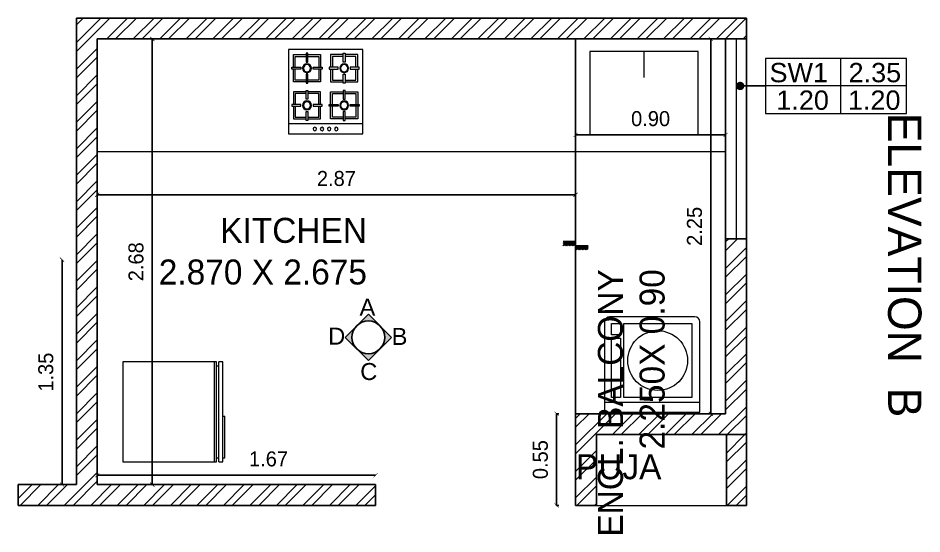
# Model space of a CAD drawing. Header units: metres. Extents: x 494 to 1845, y -666 to 1061.
# Drawn here: x 1821.39 to 1826.81, y 154.7 to 157.8 of the extents above; entities that cross this region are included whole.
import ezdxf

# ---------------------------------------------------------------- set-up
doc = ezdxf.new("R2010")
doc.units = ezdxf.units.M
doc.header["$MEASUREMENT"] = 0
doc.linetypes.add('1', pattern=[0])
doc.layers.get('Defpoints').update_dxf_attribs({"color": 12})
for name, color, linetype, lineweight in [('.', 7, 'Continuous', 5), ('A-Furniture', 8, 'Continuous', 13), ('DIMENSION', 8, 'Continuous', 5), ('toilet', 8, 'Continuous', 0), ('VDA-DW TAGS', 4, 'Continuous', 9), ('VDA-FURNITURE', 8, 'Continuous', 13), ('VDA-HATCH', 8, 'Continuous', 9), ('VDA-WALL', 250, 'Continuous', 25), ('VDA-WINDOW', 5, 'Continuous', 9)]:
    doc.layers.add(name, color=color, linetype=linetype, lineweight=lineweight)
for name, color, linetype in [('A-TAGS', 210, 'Continuous'), ('Flooring', 250, 'Continuous'), ('TILE DROP', 180, '1'), ('VDA-DIM', 252, '1'), ('VDA-TEXT', 250, '1'), ('VDA-WALL BELOW', 8, 'Continuous'), ('VDA-WALL HATCH', 252, 'Continuous')]:
    doc.layers.add(name, color=color, linetype=linetype)
doc.styles.add('0.2', font='arial.ttf', dxfattribs={"height": 0.2})
doc.styles.add('arial', font='arial.ttf', dxfattribs={"height": 0.3})
doc.styles.add('RS', font='GOTHIC.TTF')
doc.dimstyles.new('SMALL-1', dxfattribs={"dimtxt": 0.16, "dimasz": 0.035, "dimexe": 0, "dimexo": 0.1, "dimgap": 0.05, "dimtad": 1, "dimzin": 0, "dimdsep": 46, "dimtxsty": 'RS', "dimblk": 'DOT', "dimcen": 2.5, "dimclrd": 256, "dimclre": 256, "dimclrt": 5, "dimadec": 0, "dimazin": 0, "dimtfac": 1, "dimtdec": 3, "dimtofl": 0, "dimtmove": 0, "dimatfit": 3, "dimfxl": 0, "dimtolj": 1, "dimtzin": 0, "dimarcsym": 0})
pattern_1 = [(45, (443.67602, -226.67885), (-0.079549513, 0.079549513), []), (45, (443.72905, -226.67885), (-0.079549513, 0.079549513), [])]
pattern_2 = [(135, (-4e-16, 0.375), (-0.00441942, -0.00441942), [])]

# ---------------------------------------------------------------- blocks, each defined once
blk = doc.blocks.new('zw$8B81')
at = {"layer": 'VDA-FURNITURE', "extrusion": (-2.11098e-05, -1.08635e-08, 1)}
for p, q in [((0.0375, 0.6), (0.0125, 0.6)), ((0.0125, 0.6), (0.0125, 0)), ((0.0375, 0.6), (0.0375, 0)), ((0.6125, 0.6), (0.05, 0.6)), ((0.05, 0.6), (0.05, 0)), ((0.0625, 0.6), (0.0625, 0)), ((0.6125, 0), (0.6125, 0.6)), ((0.0125, 0.575), (0, 0.575)), ((0, 0.575), (0, 0.325)), ((0.05, 0.575), (0.0375, 0.575)), ((0.0125, 0.325), (0, 0.325)), ((0.0125, 0), (0.0375, 0)), ((0.0375, 0.025), (0.05, 0.025)), ((0.05, 0), (0.6125, 0))]:
    blk.add_line(p, q, dxfattribs=at)
blk = doc.blocks.new('zw$80F')
at = {"layer": 'A-Furniture', "extrusion": (0.000170057, -4.78234e-05, 1)}
blk.add_line((0.0601, 0.4462, 0), (0.0601, 0), dxfattribs=at)
at = {"layer": 'A-Furniture', "extrusion": (0.000170057, -4.78234e-05, 1), "elevation": 0}
for points in [[(0.5062, 0), (0, 0), (0, 0.4462), (0.5062, 0.4462)], [(0.177, 0.4247), (0.1662, 0.4247), (0.1662, 0.3711), (0.177, 0.3711)], [(0.3893, 0.4247), (0.4, 0.4247), (0.4, 0.3711), (0.3893, 0.3711)], [(0.0815, 0.3293), (0.0815, 0.34), (0.1351, 0.34), (0.1351, 0.3293)], [(0.2617, 0.34), (0.2617, 0.3293), (0.2081, 0.3293), (0.2081, 0.34)], [(0.3046, 0.34), (0.3046, 0.3293), (0.3582, 0.3293), (0.3582, 0.34)], [(0.4848, 0.3293), (0.4848, 0.34), (0.4311, 0.34), (0.4311, 0.3293)], [(0.1662, 0.2445), (0.177, 0.2445), (0.177, 0.2982), (0.1662, 0.2982)], [(0.4, 0.2445), (0.3893, 0.2445), (0.3893, 0.2982), (0.4, 0.2982)], [(0.1662, 0.2016), (0.177, 0.2016), (0.177, 0.148), (0.1662, 0.148)], [(0.4, 0.2016), (0.3893, 0.2016), (0.3893, 0.148), (0.4, 0.148)], [(0.0815, 0.1169), (0.0815, 0.1062), (0.1351, 0.1062), (0.1351, 0.1169)], [(0.2617, 0.1062), (0.2617, 0.1169), (0.2081, 0.1169), (0.2081, 0.1062)], [(0.3046, 0.1062), (0.3046, 0.1169), (0.3582, 0.1169), (0.3582, 0.1062)], [(0.4848, 0.1169), (0.4848, 0.1062), (0.4311, 0.1062), (0.4311, 0.1169)], [(0.177, 0.0214), (0.1662, 0.0214), (0.1662, 0.0751), (0.177, 0.0751)], [(0.3893, 0.0214), (0.4, 0.0214), (0.4, 0.0751), (0.3893, 0.0751)]]:
    blk.add_lwpolyline(points, close=True, dxfattribs=at)
for points in [[(0.1662, 0.4161), (0.0901, 0.4161), (0.0901, 0.34)], [(0.1662, 0.4054), (0.1008, 0.4054), (0.1008, 0.34)], [(0.2531, 0.34), (0.2531, 0.4161), (0.177, 0.4161)], [(0.2424, 0.34), (0.2424, 0.4054), (0.177, 0.4054)], [(0.3132, 0.34), (0.3132, 0.4161), (0.3893, 0.4161)], [(0.3239, 0.34), (0.3239, 0.4054), (0.3893, 0.4054)], [(0.4, 0.4161), (0.4762, 0.4161), (0.4762, 0.34)], [(0.4, 0.4054), (0.4655, 0.4054), (0.4655, 0.34)], [(0.0901, 0.3293), (0.0901, 0.2531), (0.1662, 0.2531)], [(0.1008, 0.3293), (0.1008, 0.2638), (0.1662, 0.2638)], [(0.177, 0.2531), (0.2531, 0.2531), (0.2531, 0.3293)], [(0.177, 0.2638), (0.2424, 0.2638), (0.2424, 0.3293)], [(0.3893, 0.2531), (0.3132, 0.2531), (0.3132, 0.3293)], [(0.3893, 0.2638), (0.3239, 0.2638), (0.3239, 0.3293)], [(0.4762, 0.3293), (0.4762, 0.2531), (0.4, 0.2531)], [(0.4655, 0.3293), (0.4655, 0.2638), (0.4, 0.2638)], [(0.0901, 0.1169), (0.0901, 0.193), (0.1662, 0.193)], [(0.1008, 0.1169), (0.1008, 0.1823), (0.1662, 0.1823)], [(0.177, 0.193), (0.2531, 0.193), (0.2531, 0.1169)], [(0.177, 0.1823), (0.2424, 0.1823), (0.2424, 0.1169)], [(0.3893, 0.193), (0.3132, 0.193), (0.3132, 0.1169)], [(0.3893, 0.1823), (0.3239, 0.1823), (0.3239, 0.1169)], [(0.4762, 0.1169), (0.4762, 0.193), (0.4, 0.193)], [(0.4655, 0.1169), (0.4655, 0.1823), (0.4, 0.1823)], [(0.1662, 0.03), (0.0901, 0.03), (0.0901, 0.1062)], [(0.1662, 0.0408), (0.1008, 0.0408), (0.1008, 0.1062)], [(0.2531, 0.1062), (0.2531, 0.03), (0.177, 0.03)], [(0.2424, 0.1062), (0.2424, 0.0408), (0.177, 0.0408)], [(0.3132, 0.1062), (0.3132, 0.03), (0.3893, 0.03)], [(0.3239, 0.1062), (0.3239, 0.0408), (0.3893, 0.0408)], [(0.4, 0.03), (0.4762, 0.03), (0.4762, 0.1062)], [(0.4, 0.0408), (0.4655, 0.0408), (0.4655, 0.1062)]]:
    blk.add_lwpolyline(points, dxfattribs=at)
at = {"layer": 'A-Furniture', "extrusion": (0.000170057, -4.78234e-05, 1)}
for centre, radius in [((0.1716, 0.3346, 0), 0.0268), ((0.1716, 0.3346, 0), 0.0214), ((0.3947, 0.3346, 0), 0.0268), ((0.3947, 0.3346, 0), 0.0214), ((0.03, 0.2874, 0), 0.0107), ((0.03, 0.2445, 0), 0.0107), ((0.03, 0.2016, 0), 0.0107), ((0.03, 0.1587, 0), 0.0107), ((0.1716, 0.1115, 0), 0.0268), ((0.1716, 0.1115, 0), 0.0214), ((0.3947, 0.1115, 0), 0.0268), ((0.3947, 0.1115, 0), 0.0214)]:
    blk.add_circle(centre, radius, dxfattribs=at)
blk = doc.blocks.new('zw$9BC4')
at = {"layer": 'VDA-FURNITURE'}
blk.add_line((0.325, 0), (0.325, 0.1544), dxfattribs=at)
blk.add_lwpolyline([(0, 0), (0.65, 0), (0.65, 0.5), (0, 0.5)], close=True, dxfattribs=at)
blk = doc.blocks.new('zw$ECD3')
at = {"layer": 'A-Furniture'}
for p, q in [((0.5415, 0.5715), (0, 0.5715)), ((0, 0.5715), (0, 0)), ((0.0601, 0.5715), (0.0601, 0)), ((0.0885, 0.477), (0.0885, 0.5297)), ((0.0885, 0.5297), (0.4433, 0.5297)), ((0.4433, 0.5297), (0.4433, 0.477)), ((0.4643, 0.477), (0.4643, 0.5297)), ((0.4643, 0.5297), (0.5317, 0.5297)), ((0.5317, 0.5297), (0.5317, 0.477)), ((0.5715, 0.03), (0.5715, 0.5415)), ((0.4433, 0.477), (0.0885, 0.477)), ((0.0885, 0.0477), (0.0885, 0.4556)), ((0.0885, 0.4556), (0.5317, 0.4556)), ((0.5317, 0.477), (0.4643, 0.477)), ((0.5317, 0.4556), (0.5317, 0.0477)), ((0, 0), (0.5415, 0)), ((0.5317, 0.0477), (0.0885, 0.0477))]:
    blk.add_line(p, q, dxfattribs=at)
blk.add_circle((0.3094, 0.2534), 0.1793, dxfattribs=at)
for centre, start, end in [((0.5415, 0.5415), 0, 90), ((0.5415, 0.03), 270, 360)]:
    blk.add_arc(centre, 0.03, start, end, dxfattribs=at)
blk = doc.blocks.new('_ArchTick')
at = {"color": 0, "linetype": 'ByBlock', "const_width": 0.15}
blk.add_lwpolyline([(-0.5, -0.5), (0.5, 0.5)], dxfattribs=at)
blk = doc.blocks.new('*D1079')
at = {"layer": 'Defpoints', "color": 0}
for p in [(1821.7355, 156.3456), (1821.6495, 154.9956), (1821.7355, 154.9956)]:
    blk.add_point(p, dxfattribs=at)
at = {"layer": 'VDA-DIM', "lineweight": -2}
for p, q in [((1821.6495, 156.3456), (1821.6495, 156.3456)), ((1821.6495, 156.3456), (1821.6495, 154.9956)), ((1821.6495, 154.9956), (1821.6495, 154.9956))]:
    blk.add_line(p, q, dxfattribs=at)
at = {"layer": 'VDA-DIM', "lineweight": -2, "xscale": 0.025, "yscale": 0.025, "zscale": 0.025}
for p, rotation in [((1821.6495, 156.3456), 90), ((1821.6495, 154.9956), 270)]:
    blk.add_blockref('_ArchTick', p, dxfattribs=dict(at, rotation=rotation))
at = {"layer": 'VDA-DIM', "color": 5, "insert": (1821.5522, 155.6706), "char_height": 0.09, "attachment_point": 5, "rotation": 90, "style": 'RS'}
blk.add_mtext('\\A1;1.35', dxfattribs=at)
blk = doc.blocks.new('*D1080')
at = {"layer": 'Defpoints', "color": 0}
for p in [(1823.5305, 155.0521), (1821.8605, 154.9956), (1823.5305, 154.9956)]:
    blk.add_point(p, dxfattribs=at)
at = {"layer": 'VDA-DIM', "lineweight": -2}
for p, q in [((1821.8605, 155.0521), (1821.8605, 155.0521)), ((1821.8605, 155.0521), (1823.5305, 155.0521)), ((1823.5305, 155.0521), (1823.5305, 155.0521))]:
    blk.add_line(p, q, dxfattribs=at)
at = {"layer": 'VDA-DIM', "lineweight": -2, "xscale": 0.025, "yscale": 0.025, "zscale": 0.025, "rotation": 180}
blk.add_blockref('_ArchTick', (1821.8605, 155.0521), dxfattribs=at)
at = {"layer": 'VDA-DIM', "lineweight": -2, "xscale": 0.025, "yscale": 0.025, "zscale": 0.025}
blk.add_blockref('_ArchTick', (1823.5305, 155.0521), dxfattribs=at)
at = {"layer": 'VDA-DIM', "color": 5, "insert": (1822.888, 155.1494), "char_height": 0.09, "attachment_point": 5, "style": 'RS'}
blk.add_mtext('\\A1;1.67', dxfattribs=at)
blk = doc.blocks.new('*D1081')
at = {"layer": 'Defpoints', "color": 0}
for p in [(1821.8605, 157.6706), (1822.1906, 157.6706), (1821.8605, 154.9956)]:
    blk.add_point(p, dxfattribs=at)
at = {"layer": 'VDA-DIM', "lineweight": -2}
for p, q in [((1821.9605, 157.6706), (1822.1906, 157.6706)), ((1822.1906, 154.9956), (1822.1906, 157.6706)), ((1821.9605, 154.9956), (1822.1906, 154.9956))]:
    blk.add_line(p, q, dxfattribs=at)
at = {"layer": 'VDA-DIM', "lineweight": -2, "xscale": 0.025, "yscale": 0.025, "zscale": 0.025}
for p, rotation in [((1822.1906, 157.6706), 90), ((1822.1906, 154.9956), 270)]:
    blk.add_blockref('_ArchTick', p, dxfattribs=dict(at, rotation=rotation))
at = {"layer": 'VDA-DIM', "color": 5, "insert": (1822.0934, 156.3331), "char_height": 0.09, "attachment_point": 5, "rotation": 90, "style": 'RS'}
blk.add_mtext('\\A1;2.68', dxfattribs=at)
blk = doc.blocks.new('*D1082')
at = {"layer": 'Defpoints', "color": 0}
for p in [(1821.8605, 156.9956), (1824.7305, 156.9956), (1824.7305, 156.735)]:
    blk.add_point(p, dxfattribs=at)
at = {"layer": 'VDA-DIM', "lineweight": -2}
for p, q in [((1821.8605, 156.8956), (1821.8605, 156.735)), ((1824.7305, 156.8956), (1824.7305, 156.735)), ((1821.8605, 156.735), (1824.7305, 156.735))]:
    blk.add_line(p, q, dxfattribs=at)
at = {"layer": 'VDA-DIM', "lineweight": -2, "xscale": 0.025, "yscale": 0.025, "zscale": 0.025, "rotation": 180}
blk.add_blockref('_ArchTick', (1821.8605, 156.735), dxfattribs=at)
at = {"layer": 'VDA-DIM', "lineweight": -2, "xscale": 0.025, "yscale": 0.025, "zscale": 0.025}
blk.add_blockref('_ArchTick', (1824.7305, 156.735), dxfattribs=at)
at = {"layer": 'VDA-DIM', "color": 5, "insert": (1823.2955, 156.8323), "char_height": 0.09, "attachment_point": 5, "style": 'RS'}
blk.add_mtext('\\A1;2.87', dxfattribs=at)
blk = doc.blocks.new('*D1083')
at = {"layer": 'Defpoints', "color": 0}
for p in [(1825.6305, 157.0943), (1824.7305, 156.9956), (1825.6305, 156.9956)]:
    blk.add_point(p, dxfattribs=at)
at = {"layer": 'VDA-DIM', "lineweight": -2}
for p, q in [((1824.7305, 157.0943), (1824.7305, 157.0943)), ((1824.7305, 157.0943), (1825.6305, 157.0943)), ((1825.6305, 157.0943), (1825.6305, 157.0943))]:
    blk.add_line(p, q, dxfattribs=at)
at = {"layer": 'VDA-DIM', "lineweight": -2, "xscale": 0.025, "yscale": 0.025, "zscale": 0.025, "rotation": 180}
blk.add_blockref('_ArchTick', (1824.7305, 157.0943), dxfattribs=at)
at = {"layer": 'VDA-DIM', "lineweight": -2, "xscale": 0.025, "yscale": 0.025, "zscale": 0.025}
blk.add_blockref('_ArchTick', (1825.6305, 157.0943), dxfattribs=at)
at = {"layer": 'VDA-DIM', "color": 5, "insert": (1825.1805, 157.1916), "char_height": 0.09, "attachment_point": 5, "style": 'RS'}
blk.add_mtext('\\A1;0.90', dxfattribs=at)
blk = doc.blocks.new('*D1084')
at = {"layer": 'Defpoints', "color": 0}
for p in [(1825.5413, 157.6706), (1825.6305, 157.6706), (1825.6305, 155.4206)]:
    blk.add_point(p, dxfattribs=at)
at = {"layer": 'VDA-DIM', "lineweight": -2}
for p, q in [((1825.5413, 157.6706), (1825.5413, 157.6706)), ((1825.5413, 155.4206), (1825.5413, 157.6706)), ((1825.5413, 155.4206), (1825.5413, 155.4206))]:
    blk.add_line(p, q, dxfattribs=at)
at = {"layer": 'VDA-DIM', "lineweight": -2, "xscale": 0.025, "yscale": 0.025, "zscale": 0.025}
for p, rotation in [((1825.5413, 157.6706), 90), ((1825.5413, 155.4206), 270)]:
    blk.add_blockref('_ArchTick', p, dxfattribs=dict(at, rotation=rotation))
at = {"layer": 'VDA-DIM', "color": 5, "insert": (1825.444, 156.5456), "char_height": 0.09, "attachment_point": 5, "rotation": 90, "style": 'RS'}
blk.add_mtext('\\A1;2.25', dxfattribs=at)
blk = doc.blocks.new('*D1085')
at = {"layer": 'Defpoints', "color": 0}
for p in [(1824.7305, 155.4206), (1824.6167, 154.8706), (1824.7305, 154.8706)]:
    blk.add_point(p, dxfattribs=at)
at = {"layer": 'VDA-DIM', "lineweight": -2}
for p, q in [((1824.6305, 155.4206), (1824.6167, 155.4206)), ((1824.6167, 155.4206), (1824.6167, 154.8706)), ((1824.6305, 154.8706), (1824.6167, 154.8706))]:
    blk.add_line(p, q, dxfattribs=at)
at = {"layer": 'VDA-DIM', "lineweight": -2, "xscale": 0.025, "yscale": 0.025, "zscale": 0.025}
for p, rotation in [((1824.6167, 155.4206), 90), ((1824.6167, 154.8706), 270)]:
    blk.add_blockref('_ArchTick', p, dxfattribs=dict(at, rotation=rotation))
at = {"layer": 'VDA-DIM', "color": 5, "insert": (1824.5194, 155.1456), "char_height": 0.09, "attachment_point": 5, "rotation": 90, "style": 'RS'}
blk.add_mtext('\\A1;\\H11.111111x;\\H0.09x;0.55', dxfattribs=at)
blk = doc.blocks.new('TT-level diff-flat-14')
at = {"layer": 'TILE DROP'}
h = blk.add_hatch(dxfattribs=at)
h.set_pattern_fill('ANSI31', color=256, scale=0.05, angle=90, style=0)
h.set_pattern_definition(pattern_2)
h.paths.add_polyline_path([(-0.075, 0.025), (-0.075, 0), (0, 0), (0, 0.025)])
h = blk.add_hatch(dxfattribs=at)
h.set_pattern_fill('ANSI31', color=256, scale=0.05, angle=90, style=0)
h.set_pattern_definition(pattern_2)
h.paths.add_polyline_path([(0, 0), (0, -0.025), (0.075, -0.025), (0.075, 0)])
for points in [[(0, 0), (-0.075, 0)], [(0.075, -0.025), (0, -0.025), (0, 0), (-0.075, 0)]]:
    blk.add_lwpolyline(points, dxfattribs=at)
blk = doc.blocks.new('4545')
at = {"layer": '.'}
h = blk.add_hatch(color=256, dxfattribs=at)
h.dxf.hatch_style = 1
h.paths.add_polyline_path([(35508.49, -1448.68), (35510.41, -1446.77), (35512.33, -1448.68, 0.414214), (35508.49, -1448.68)])
h.paths.add_polyline_path([(35508.49, -1452.51, 0.414214), (35512.33, -1452.51), (35510.41, -1454.43), (35508.49, -1452.51)])
h.paths.add_polyline_path([(35506.58, -1450.6), (35508.49, -1448.68, 0.414214), (35508.49, -1452.51)])
h.paths.add_polyline_path([(35512.33, -1448.68), (35514.24, -1450.6), (35512.33, -1452.51, 0.198912), (35513.12, -1450.6, 0.198912)])
blk.add_circle((35510.41, -1450.6), 2.71)
at = {"layer": 'Flooring', "lineweight": -2}
for p, q in [((35510.41, -1446.77), (35506.58, -1450.6)), ((35514.24, -1450.6), (35510.41, -1446.77)), ((35506.58, -1450.6), (35510.41, -1454.43)), ((35510.41, -1454.43), (35514.24, -1450.6))]:
    blk.add_line(p, q, dxfattribs=at)
at = {"layer": 'A-TAGS', "color": 0, "ltscale": 5, "char_height": 2.8, "attachment_point": 2, "style": 'arial'}
for s, insert, width in [('{\\T0.9;D}', (35505.05, -1449, 12.17), 2.4002), ('{\\T0.9;B}', (35515.42, -1449.05, 12.17), 2.0754), ('{\\T0.9;C}', (35510.33, -1454.84, 12.17), 2.7249)]:
    blk.add_mtext(s, dxfattribs=dict(at, insert=insert, width=width))
at = {"layer": 'toilet', "color": 0, "lineweight": 5, "insert": (35510.12, -1444.22, 12.17), "char_height": 2.8, "width": 2.8332, "attachment_point": 2, "style": 'arial'}
blk.add_mtext('{\\T0.9;A}', dxfattribs=at)
blk = doc.blocks.new('SW1 F')
at = {"layer": 'VDA-DW TAGS'}
for p, q in [((1527.3697, 323.1432), (1527.3697, 323.474)), ((1527.7645, 323.3086), (1526.9172, 323.3086))]:
    blk.add_line(p, q, dxfattribs=at)
blk.add_lwpolyline([(1527.7645, 323.474), (1526.9172, 323.474), (1526.9172, 323.1432), (1527.7645, 323.1432)], close=True, dxfattribs=at)
at = {"layer": 'VDA-DW TAGS', "char_height": 0.11598, "attachment_point": 8, "style": 'arial'}
for s, insert, width in [('SW1', (1527.1174, 323.3293), 0.282293), ('2.35', (1527.5739, 323.3293), 0.282293), ('1.20', (1527.1405, 323.1638), 0.27584), ('1.20', (1527.57, 323.1638), 0.366174)]:
    blk.add_mtext(s, dxfattribs=dict(at, insert=insert, width=width))
blk = doc.blocks.new('_Dot')
at = {"color": 0, "linetype": 'ByBlock', "lineweight": -2}
blk.add_line((-0.5, 0), (-1, 0), dxfattribs=at)
at = {"color": 0, "linetype": 'ByBlock', "const_width": 0.5}
blk.add_lwpolyline([(-0.25, 0, 1), (0.25, 0, 1)], format="xyb", close=True, dxfattribs=at)

msp = doc.modelspace()

# ---------------------------------------------------------------- hatches: boundary and pattern name
at = {"layer": 'VDA-WALL HATCH'}
h = msp.add_hatch(dxfattribs=at)
h.set_pattern_fill('ANSI32', color=256, scale=0.3)
h.set_pattern_definition(pattern_1)
h.paths.add_polyline_path([(1821.3855, 154.8706), (1823.5305, 154.8706), (1823.5305, 154.9956), (1821.8605, 154.9956), (1821.8605, 157.6706), (1825.7555, 157.6706), (1825.7555, 157.7956), (1821.7355, 157.7956), (1821.7355, 154.9956), (1821.3855, 154.9956)])
h = msp.add_hatch(dxfattribs=at)
h.set_pattern_fill('ANSI32', color=256, scale=0.3)
h.set_pattern_definition(pattern_1)
h.paths.add_polyline_path([(1824.7305, 154.8706), (1824.8555, 154.8706), (1824.8555, 155.2956), (1825.7555, 155.2956), (1825.7555, 156.4706), (1825.6305, 156.4706), (1825.6305, 155.4206), (1824.7305, 155.4206)])
h = msp.add_hatch(dxfattribs=at)
h.set_pattern_fill('ANSI32', color=256, scale=0.3)
h.set_pattern_definition(pattern_1)
h.paths.add_polyline_path([(1825.6366, 155.2956), (1825.6366, 154.8706), (1825.7555, 154.8706), (1825.7555, 155.2956)])

# ---------------------------------------------------------------- linework, layer by layer
at = {"layer": 'VDA-FURNITURE', "extrusion": (5.28879e-06, -0.00016495, 1)}
msp.add_line((1821.8605, 156.9956), (1825.6305, 156.9956, -0.0001), dxfattribs=at)
at = {"layer": 'VDA-FURNITURE', "extrusion": (4.36827e-06, 5.81046e-06, 1)}
msp.add_line((1824.8555, 154.8706), (1825.6366, 154.8706, -0.0001), dxfattribs=at)
at = {"layer": 'VDA-WALL'}
for p, q in [((1821.7355, 157.7956), (1821.7355, 154.9956, -0.0001)), ((1821.7355, 157.7956), (1825.7555, 157.7956, -0.0001)), ((1825.7555, 157.6706), (1825.7555, 157.7956, -0.0001)), ((1821.8605, 157.6706), (1825.7555, 157.6706, -0.0001)), ((1821.8605, 157.6706), (1821.8605, 154.9956, -0.0001)), ((1824.7305, 157.6706), (1824.7305, 154.8706, -0.0001)), ((1825.6305, 155.4206), (1825.6305, 156.4706, -0.0001)), ((1825.6305, 156.4706), (1825.7555, 156.4706, -0.0001)), ((1825.7555, 154.8706), (1825.7555, 156.4706, -0.0001)), ((1824.7305, 155.4206), (1825.6305, 155.4206, -0.0001)), ((1824.7305, 154.8706), (1824.7305, 155.4206, -0.0001)), ((1824.8555, 155.2956), (1825.7555, 155.2956, -0.0001)), ((1824.8555, 154.8706), (1824.8555, 155.2956, -0.0001)), ((1825.6366, 154.8706), (1825.6366, 155.2956, -0.0001)), ((1821.3855, 154.9956), (1821.7355, 154.9956, -0.0001)), ((1821.3855, 154.9956), (1821.3855, 154.8706, -0.0001)), ((1821.8605, 154.9956), (1823.5305, 154.9956, -0.0001)), ((1823.5305, 154.8706), (1823.5305, 154.9956, -0.0001)), ((1821.3855, 154.8706), (1823.5305, 154.8706, -0.0001)), ((1824.7305, 154.8706), (1824.8555, 154.8706, -0.0001)), ((1825.6366, 154.8706), (1825.7555, 154.8706, -0.0001))]:
    msp.add_line(p, q, dxfattribs=at)
at = {"layer": 'VDA-WALL BELOW'}
for p, q in [((1825.6305, 157.6706), (1825.6305, 156.4706, -0.0001)), ((1825.7555, 157.6706), (1825.7555, 156.4706, -0.0001))]:
    msp.add_line(p, q, dxfattribs=at)
at = {"layer": 'VDA-WINDOW'}
msp.add_line((1825.693, 157.6706), (1825.693, 156.4706, -0.0001), dxfattribs=at)

# ---------------------------------------------------------------- block references
at = {"color": 1, "extrusion": (4.36827e-06, 5.81046e-06, 1), "rotation": 179.9999997265774}
msp.add_blockref('zw$9BC4', (1825.465, 157.5943, 0.0089), dxfattribs=at)
at = {"rotation": 180}
msp.add_blockref('TT-level diff-flat-14', (1824.7305, 156.4293), dxfattribs=at)
at = {"lineweight": 5, "xscale": 0.0363621869544943, "yscale": 0.0363621869544943, "zscale": 0.0363621869544943}
msp.add_blockref('4545', (532.2511, 208.6265), dxfattribs=at)
at = {"layer": 'VDA-FURNITURE', "extrusion": (4.36827e-06, 5.81046e-06, 1), "xscale": -1, "rotation": 269.9999997515905}
msp.add_blockref('zw$80F', (1823.0075, 157.1, 0.0089), dxfattribs=at)
at = {"layer": 'VDA-FURNITURE', "extrusion": (4.36827e-06, 5.81046e-06, 1)}
for name, p, rotation in [('zw$ECD3', (1825.4764, 155.4306, 0.0089), 90.00000027342324), ('zw$8B81', (1822.6267, 155.7323, 0.0089), 179.999999726599)]:
    msp.add_blockref(name, p, dxfattribs=dict(at, rotation=rotation))
at = {"layer": 'VDA-HATCH'}
msp.add_blockref('SW1 F', (298.9522, -165.9205, 0), dxfattribs=at)

# ---------------------------------------------------------------- texts
at = {"layer": 'VDA-TEXT', "insert": (1826.8055, 156.3135), "char_height": 0.2, "width": 2.207254, "attachment_point": 2, "rotation": 270, "style": '0.2'}
msp.add_mtext('{\\fCentury Gothic|b0|i0|c0|p34;ELEVATION  B}', dxfattribs=at)
at = {"layer": 'VDA-TEXT', "extrusion": (4.36827e-06, 5.81046e-06, 1), "char_height": 0.15, "width": 1.314504061156185e-11, "attachment_point": 3, "style": 'arial'}
for s, insert, text_direction in [('\\pi0.84973;{\\fCentury Gothic|b0|i0|c0|p34;KITCHEN  }\\P\\pi0.62825;{\\fCentury Gothic|b0|i0|c0|p34;2.870 X 2.675}', (1823.4788, 156.5967), (1, 0, -4e-06)), ('\\pi0.79354;{\\fCentury Gothic|b0|i0|c0|p34;ENCL. BALCONY   }\\P\\pi1.06866;{\\fCentury Gothic|b0|i0|c0|p34;2.250X 0.90}', (1824.8645, 156.2884), (0, 1, -6e-06)), ('\\pi0.22801;{\\fCentury Gothic|b0|i0|c0|p34;PUJA}', (1825.2455, 155.1779), (1, 0, -4e-06))]:
    msp.add_mtext(s, dxfattribs=dict(at, insert=insert, text_direction=text_direction))

# ---------------------------------------------------------------- dimensions: what is measured, and where the dimension line sits
at = {"layer": 'VDA-DIM'}
for base, p1, p2, picture, middle in [((1822.1906169612, 157.6706335503, -0.0000767155), (1821.8604961836, 154.9956335503, -0.0000767155), (1821.8604961836, 157.6706335503), '*D1081', (1822.0933531951, 156.3331335503, -0.0000767155)), ((1825.5413, 157.6706), (1825.6305, 155.4206), (1825.6305, 157.6706), '*D1084', (1825.444, 156.5456)), ((1821.6495, 154.9956, -0.0001), (1821.7355, 156.3456, -0.0001), (1821.7355, 154.9956, -0.0001), '*D1079', (1821.5522, 155.6706, -0.0001))]:
    dim = msp.add_linear_dim(base=base, p1=p1, p2=p2, angle=90, dimstyle='SMALL-1', override={"dimtxt": 0.09, "dimasz": 0.025, "dimblk": 'ArchTick'}, dxfattribs=at)
    dim.commit()
    dim.dimension.update_dxf_attribs({"geometry": picture, "text_midpoint": middle})
for base, p1, p2, picture, middle in [((1825.6305, 157.0943, -0.0001), (1824.7305, 156.9956, -0.0001), (1825.6305, 156.9956, 0), '*D1083', (1825.1805, 157.0943, -0.0001)), ((1823.5305, 155.0521, -0.0001), (1821.8605, 154.9956, -0.0001), (1823.5305, 154.9956, -0.0001), '*D1080', (1822.888, 155.0521, -0.0001))]:
    dim = msp.add_linear_dim(base=base, p1=p1, p2=p2, dimstyle='SMALL-1', override={"dimtxt": 0.09, "dimasz": 0.025, "dimblk": 'ArchTick'}, dxfattribs=at)
    dim.commit()
    dim.dimension.update_dxf_attribs({"geometry": picture, "text_midpoint": middle, "dimtype": 160})
dim = msp.add_linear_dim(base=(1824.7305, 156.735, -0.0001), p1=(1821.8605, 156.9956), p2=(1824.7305, 156.9956, 0), dimstyle='SMALL-1', override={"dimtxt": 0.09, "dimasz": 0.025, "dimblk": 'ArchTick'}, dxfattribs=at)
dim.commit()
dim.dimension.update_dxf_attribs({"geometry": '*D1082', "text_midpoint": (1823.2955, 156.8323, -0.0001)})
dim = msp.add_linear_dim(base=(1824.6167, 154.8706, -0.0001), p1=(1824.7305, 155.4206, -0.0001), p2=(1824.7305, 154.8706), angle=90, text='\\H11.111111x;\\H0.09x;<>', dimstyle='SMALL-1', override={"dimtxt": 0.09, "dimasz": 0.025, "dimblk": 'ArchTick'}, dxfattribs=at)
dim.commit()
dim.dimension.update_dxf_attribs({"geometry": '*D1085', "text_midpoint": (1824.6167, 155.1456, -0.0001), "dimtype": 160})

# ---------------------------------------------------------------- leaders
at = {"layer": 'DIMENSION'}
msp.add_leader([(1825.718, 157.3881, 0), (1825.8694, 157.3881, 0)], dimstyle='SMALL-1', override={"dimasz": 0.05, "dimclrd": 4, "dimldrblk": 'Dot'}, dxfattribs=at)

doc.saveas('drawing.dxf')
